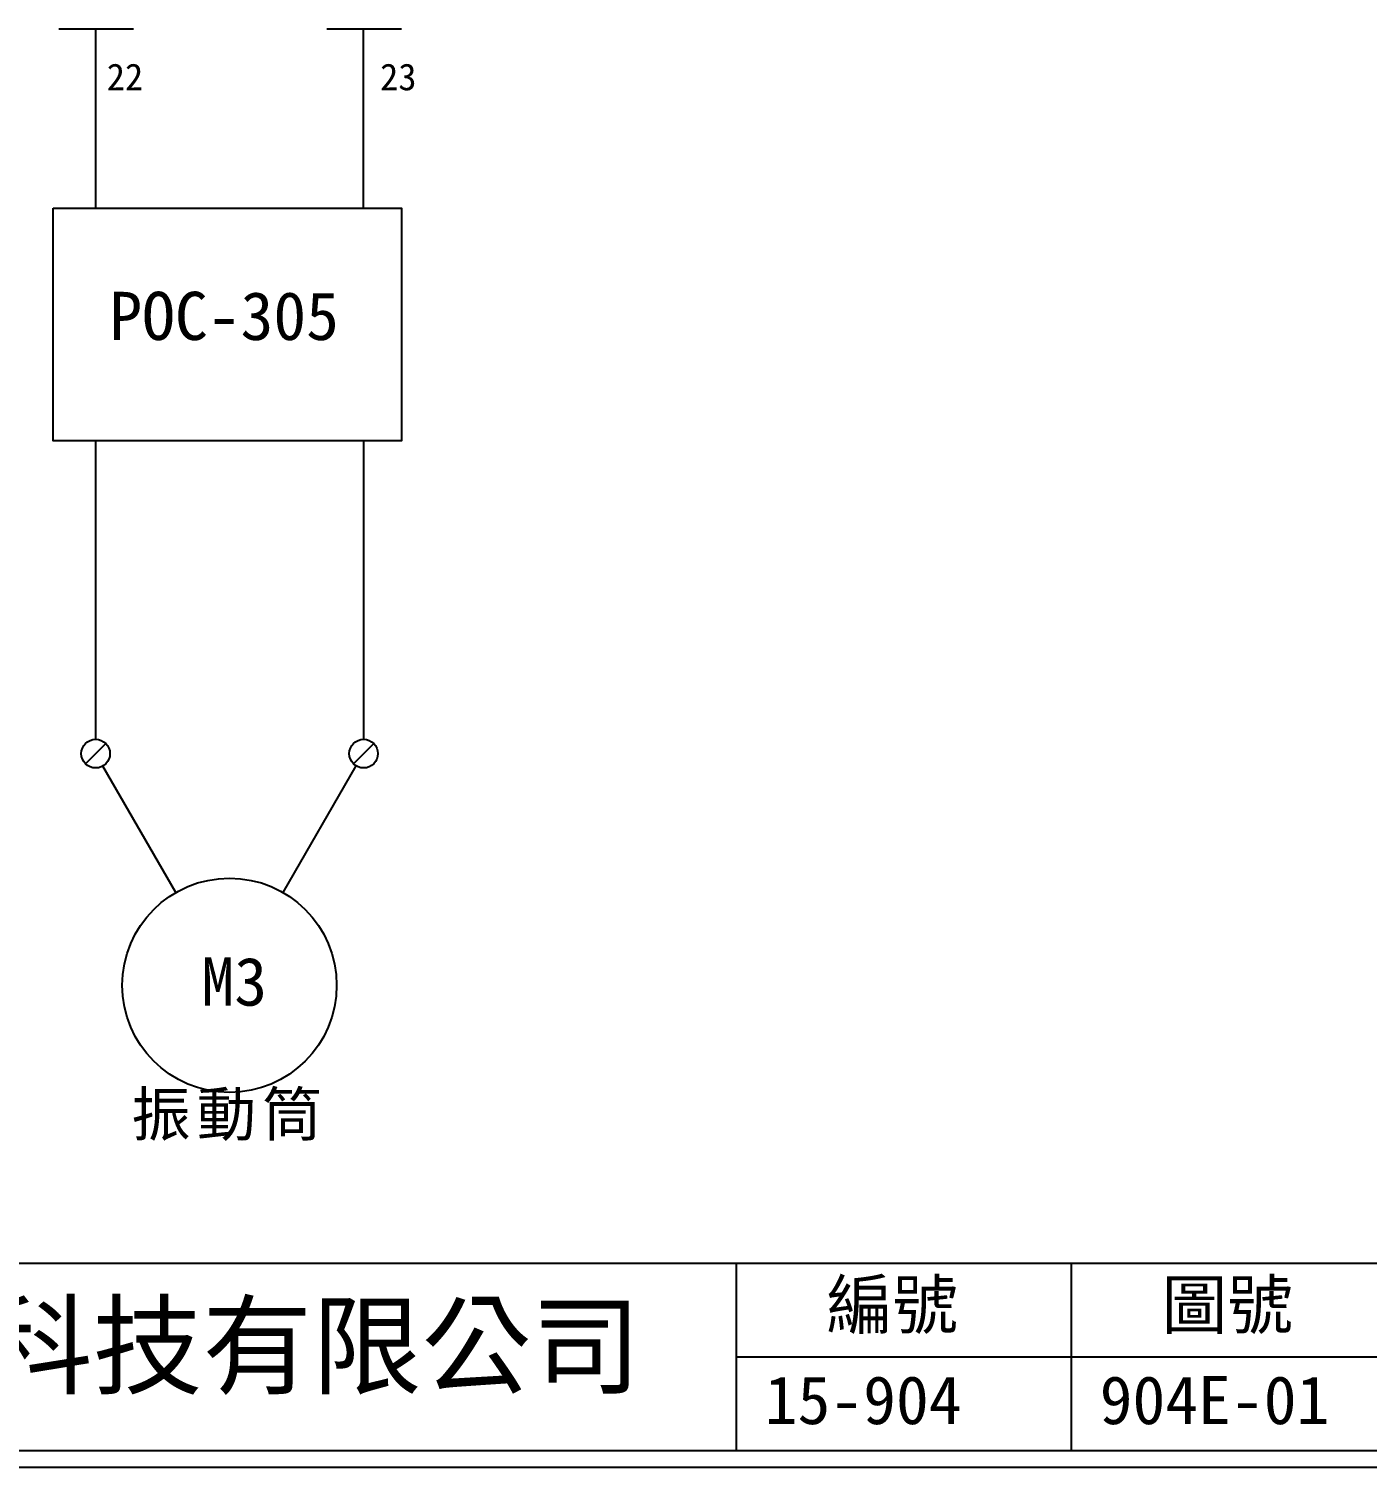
# Model space of a CAD drawing. Extents: x 10 to 297, y 3 to 207.
# Drawn here: x 92.9 to 192.8, y 3 to 110.4 of the extents above; entities that cross this region are included whole.
import ezdxf

# ---------------------------------------------------------------- set-up
doc = ezdxf.new("R2010")
doc.units = 0
doc.layers.get('0').update_dxf_attribs({"linetype": 'CONTINUOUS'})
doc.layers.add('圖框層', color=7, linetype='CONTINUOUS')
doc.layers.add('標尺寸層', color=3, linetype='CONTINUOUS')
doc.styles.add('STSL', font='kaiu.ttf')
doc.styles.add('標楷體', font='kaiu.ttf')

msp = doc.modelspace()

# ---------------------------------------------------------------- linework, layer by layer
for p, q in [((97.9, 110.42), (97.9, 104.56)), ((117.9, 110.42), (117.9, 104.56)), ((97.9, 104.56), (97.9, 97.03)), ((117.9, 104.56), (117.9, 97.03)), ((97.91, 79.65), (97.92, 57.36)), ((117.91, 79.65), (117.92, 57.36)), ((98.68, 57.05), (97.16, 55.53)), ((118.68, 57.05), (117.16, 55.53)), ((103.91, 45.92), (98.45, 55.36)), ((111.91, 45.92), (117.37, 55.37))]:
    msp.add_line(p, q)
for centre, radius in [((97.92, 56.29), 1.07), ((117.92, 56.29), 1.07), ((107.91, 38.99), 8)]:
    msp.add_circle(centre, radius)
at = {"layer": '圖框層', "color": 7}
for p, q in [((11.25, 18.25), (295.75, 18.25)), ((145.75, 4.25), (145.75, 18.25)), ((170.75, 4.25), (170.75, 18.25)), ((145.75, 11.25), (295.75, 11.25)), ((11.25, 4.25), (295.75, 4.25)), ((10, 3), (297, 3))]:
    msp.add_line(p, q, dxfattribs=at)
at = {"layer": '標尺寸層', "color": 7}
for p, q in [((95.17, 110.42), (100.74, 110.42)), ((97.9, 110.42), (97.9, 104.56)), ((115.17, 110.42), (120.74, 110.42))]:
    msp.add_line(p, q, dxfattribs=at)
msp.add_lwpolyline([(94.76, 97.03), (120.75, 97.03), (120.75, 79.65), (94.76, 79.65)], close=True, dxfattribs=at)

# ---------------------------------------------------------------- texts
at = {"color": 0, "insert": (107.91, 30.99), "char_height": 3.25, "width": 24.1454, "attachment_point": 2, "style": '標楷體'}
msp.add_mtext('{\\T1.1;振動筒}', dxfattribs=at)
at = {"layer": '圖框層', "color": 4, "style": 'STSL'}
for s, height, p in [('22', 2, (98.75, 105.83)), ('23', 2, (119.15, 105.83)), ('POC-305', 3.6, (98.94, 87.18)), ('M3', 3.6, (105.82, 37.47)), ('編號', 3.6, (152.47, 13.34)), ('圖號', 3.6, (177.47, 13.34)), ('泓陞自動化科技有限公司', 6, (48.6, 9.08)), ('15-904', 3.6, (147.86, 6.22)), ('904E-01', 3.6, (172.86, 6.22))]:
    msp.add_text(s, height=height, dxfattribs=at).set_placement(p)

doc.saveas('drawing.dxf')
